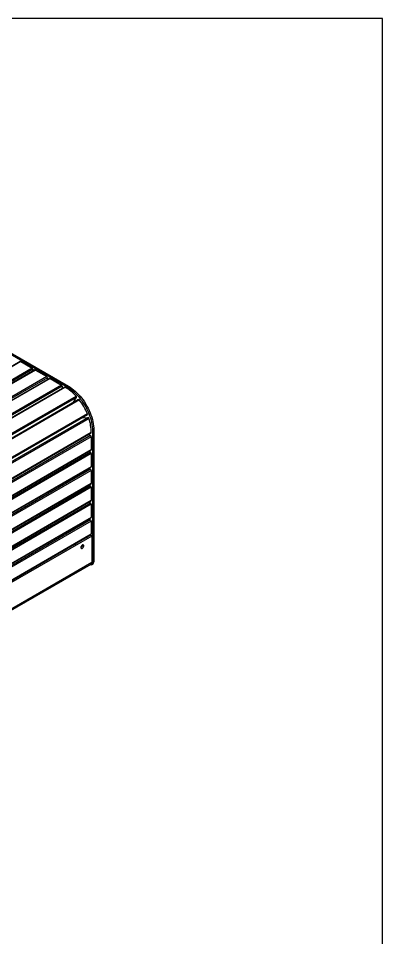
# Model space of a CAD drawing. Header units: millimetres. Extents: x 11004 to 16944, y 3285 to 7490.
# Drawn here: x 16457 to 16944, y 6261 to 7490 of the extents above; entities that cross this region are included whole.
import ezdxf

# ---------------------------------------------------------------- set-up
doc = ezdxf.new("R2010")
doc.units = ezdxf.units.MM
doc.header["$LTSCALE"] = 0.3
doc.layers.add('Nekreslit', color=6, linetype='Continuous', plot=False)

msp = doc.modelspace()

# ---------------------------------------------------------------- linework, layer by layer
for p, q in [((16384.7, 7076.9), (16522.6, 6997.3)), ((16386.4, 7077.8), (16524.3, 6998.2)), ((16460, 7031.1), (15703.1, 6594.2)), ((16460.6, 7031.1), (15703.7, 6594.1)), ((16460.6, 7031.1), (16475.9, 7022.2)), ((16475.9, 7022.2), (15719, 6585.3)), ((16476.7, 7020.8), (15719.9, 6583.8)), ((16479.5, 7019.9), (15722.7, 6582.9)), ((16480.1, 7019.8), (15723.3, 6582.9)), ((16476.7, 7020.8), (16476.7, 7018.2)), ((16480.1, 7019.8), (16495.4, 7011)), ((16495.4, 7011), (15738.5, 6574)), ((16496.3, 7009.5), (15739.4, 6572.6)), ((16499.1, 7008.6), (15742.2, 6571.6)), ((16499.7, 7008.5), (15742.8, 6571.6)), ((16496.3, 7009.5), (16496.3, 7007)), ((16499.7, 7008.5), (16514.9, 6999.7)), ((16514.9, 6999.7), (15758, 6562.8)), ((16515.8, 6998.2), (15758.9, 6561.3)), ((16519.1, 6997), (15762.2, 6560.1)), ((15762.8, 6560), (16519.6, 6997)), ((16515.8, 6998.2), (16515.8, 6995.1)), ((16522.6, 6997.3), (16524.3, 6998.2)), ((15777.8, 6548), (16534.7, 6984.9)), ((15778.2, 6546.4), (16535.1, 6983.3)), ((16530.5, 6976.1), (16535.1, 6983.3)), ((16537.9, 6980.3), (15781, 6543.4)), ((16538.9, 6979.8), (15782, 6542.9)), ((15792.7, 6523.1), (16549.6, 6960.1)), ((16549.7, 6961.2), (15792.8, 6524.3)), ((16550.7, 6956.3), (15793.8, 6519.3)), ((16551.9, 6955.1), (15795, 6518.2)), ((16542.5, 6956), (16550.7, 6956.3)), ((16554, 6932.1), (15797.1, 6495.1)), ((15797.6, 6498.7), (16554.5, 6935.6)), ((16554.8, 6936.1), (15797.9, 6499.2)), ((16551.2, 6933.7), (16554, 6932.1)), ((16556.5, 6938.5), (16558.2, 6939.5)), ((16556.5, 6938.5), (16556.5, 6762.1)), ((16558.2, 6939.5), (16558.2, 6763.1)), ((16554.8, 6930.6), (15797.9, 6493.6)), ((16554.8, 6930.6), (16554.8, 6913)), ((16554, 6909.5), (15797.1, 6472.6)), ((15797.7, 6475.5), (16554.6, 6912.4)), ((16554.8, 6913), (15797.9, 6476)), ((16554.8, 6908.1), (15797.9, 6471.1)), ((16551.8, 6910.8), (16554, 6909.5)), ((16554.8, 6908.1), (16554.8, 6890.4)), ((16554, 6887), (15797.1, 6450)), ((15797.7, 6452.9), (16554.6, 6889.9)), ((16554.8, 6890.4), (15797.9, 6453.5)), ((16554.8, 6885.5), (15797.9, 6448.6)), ((16551.8, 6888.3), (16554, 6887)), ((16554.8, 6885.5), (16554.8, 6867.9)), ((16554, 6864.5), (15797.1, 6427.5)), ((15797.7, 6430.4), (16554.6, 6867.3)), ((16554.8, 6867.9), (15797.9, 6430.9)), ((16554.8, 6863), (15797.9, 6426)), ((16551.8, 6865.7), (16554, 6864.5)), ((16554.8, 6863), (16554.8, 6845.3)), ((16554, 6841.9), (15797.1, 6405)), ((15797.7, 6407.9), (16554.6, 6844.8)), ((16554.8, 6845.3), (15797.9, 6408.4)), ((16554.8, 6840.4), (15797.9, 6403.5)), ((16551.8, 6843.2), (16554, 6841.9)), ((16554.8, 6840.4), (16554.8, 6822.8)), ((15797.7, 6385.3), (16554.6, 6822.3)), ((16554.8, 6822.8), (15797.9, 6385.9)), ((16554, 6819.4), (15797.1, 6382.4)), ((16554.8, 6817.9), (15797.9, 6381)), ((16551.8, 6820.6), (16554, 6819.4)), ((16554.8, 6817.9), (16554.8, 6800.3)), ((16554, 6798.8), (15796.2, 6361.4)), ((16555.7, 6797.8), (15796.2, 6359.4)), ((15797.7, 6362.8), (16554.6, 6799.7)), ((16554.8, 6800.3), (15797.9, 6363.3)), ((16549.7, 6796.4), (16549.2, 6796.6)), ((16555.7, 6797.8), (16554, 6798.8)), ((16555.7, 6797.8), (16555.7, 6762.5)), ((16532.2, 6786.8), (16532.7, 6786.6)), ((16532.7, 6786.6), (16533.6, 6787)), ((16533.6, 6787), (16533.1, 6787.3)), ((16533.2, 6787.4), (16533.3, 6787.2)), ((16534.5, 6788), (16534.3, 6788.1)), ((16534.5, 6788), (16534.3, 6788.1)), ((16534.5, 6788), (16534.6, 6788.2)), ((16538.9, 6790.7), (16538.9, 6790.1)), ((16539.7, 6790.6), (16539.7, 6791.2)), ((16542.9, 6784.6), (16542.1, 6785.1)), ((16548.4, 6796.1), (16548.9, 6795.9)), ((16548.9, 6795.9), (16549.7, 6796.4)), ((16517.5, 6778.4), (16517.5, 6777.8)), ((16520.3, 6779.6), (16520.5, 6779.5)), ((16520.4, 6780), (16520.9, 6779.7)), ((16521.7, 6780.8), (16521.7, 6780.2)), ((16523.1, 6781.6), (16523.1, 6781)), ((16523.6, 6781.3), (16523.6, 6781.9)), ((16555.7, 6762.5), (15796.2, 6324.1)), ((15796.2, 6322.5), (16554.7, 6760.3)), ((16555.3, 6759.4), (16557, 6760.3)), ((16556.5, 6762.1), (16558.2, 6763.1))]:
    msp.add_line(p, q)
at = {"flags": 128}
for points in [[(16522.6, 6997.3), (16524.9, 6995.8), (16527.2, 6994.2), (16529.5, 6992.5), (16531.7, 6990.5), (16533.9, 6988.4), (16536.1, 6986.2), (16538.2, 6983.9), (16540.2, 6981.4), (16542.2, 6978.8), (16544, 6976.1), (16545.7, 6973.3), (16547.4, 6970.5), (16548.9, 6967.6), (16550.3, 6964.7), (16551.6, 6961.7), (16552.7, 6958.7), (16553.7, 6955.7), (16554.6, 6952.7), (16555.3, 6949.8), (16555.8, 6946.9), (16556.2, 6944), (16556.4, 6941.2), (16556.5, 6938.5)], [(16524.3, 6998.2), (16526.6, 6996.8), (16528.9, 6995.2), (16531.2, 6993.4), (16533.4, 6991.5), (16535.6, 6989.4), (16537.8, 6987.2), (16539.9, 6984.8), (16541.9, 6982.4), (16543.8, 6979.8), (16545.7, 6977.1), (16547.4, 6974.3), (16549.1, 6971.5), (16550.6, 6968.6), (16552, 6965.6), (16553.3, 6962.7), (16554.4, 6959.7), (16555.4, 6956.7), (16556.3, 6953.7), (16557, 6950.8), (16557.5, 6947.8), (16557.9, 6945), (16558.1, 6942.2), (16558.2, 6939.5)], [(16530.8, 6976.6), (16530.9, 6976.5), (16531, 6976.4)], [(16537.9, 6980.3), (16537.9, 6980.3), (16538.1, 6980.4), (16538.3, 6980.3), (16538.4, 6980.3), (16538.6, 6980.2), (16538.8, 6980), (16538.9, 6979.8)], [(16549.7, 6961.2), (16549.8, 6961), (16549.8, 6960.8), (16549.8, 6960.6), (16549.8, 6960.4), (16549.7, 6960.2), (16549.6, 6960.1), (16549.6, 6960.1)], [(16542.7, 6956.1), (16542.7, 6956.1), (16542.7, 6956)], [(16533.8, 6787.1), (16533.6, 6787.1), (16533.6, 6787.1)], [(16534.5, 6788), (16534.5, 6788), (16534.5, 6788), (16534.5, 6788), (16534.5, 6788), (16534.5, 6788), (16534.5, 6788), (16534.5, 6788), (16534.5, 6788)], [(16534.6, 6787.6), (16534.8, 6788), (16535.1, 6788.5)], [(16544.8, 6784.7), (16544.8, 6785.3), (16544.5, 6785.7), (16544.2, 6786), (16543.7, 6786.1), (16543.2, 6786), (16542.7, 6785.6), (16542.1, 6785.2), (16541.7, 6784.6), (16541.3, 6783.9), (16541.1, 6783.2), (16541, 6782.5), (16541.1, 6781.9), (16541.3, 6781.5), (16541.7, 6781.2), (16542.1, 6781.2), (16542.7, 6781.3), (16543.2, 6781.6), (16543.7, 6782.1), (16544.2, 6782.7), (16544.5, 6783.3), (16544.8, 6784.1), (16544.8, 6784.7)], [(16556.5, 6762.1), (16556.4, 6761.2), (16556.2, 6760.4), (16555.8, 6759.8), (16555.3, 6759.4), (16554.6, 6759.1), (16553.9, 6759.1), (16553.1, 6759.3), (16552.9, 6759.3)]]:
    msp.add_lwpolyline(points, dxfattribs=at)
for centre, radius, start, end in [((16460.3, 7030.6), 0.604, 54.3824, 114.3071), ((16474.9, 7020.7), 1.84, 2.6055, 57.3945), ((16479.8, 7019.3), 0.604, 54.3824, 114.3071), ((16494.4, 7009.4), 1.84, 2.6055, 57.3945), ((16499.3, 7008), 0.604, 54.3824, 114.3071), ((16513.9, 6998.2), 1.84, 2.6055, 57.3945), ((16519.3, 6996.5), 0.584, 56.5294, 114.996), ((16491.6, 6946.6), 57.6, 41.6974, 60.9118), ((16533.6, 6983.8), 1.5, 341.2662, 47.3083), ((16473.6, 6929.7), 82.3, 22.4937, 37.5063), ((16550.4, 6954.8), 1.5, 12.6892, 78.7379), ((16497.1, 6937), 57.6, 359.0909, 18.3028), ((16553, 6930.5), 1.84, 2.6055, 57.3945), ((16554.2, 6936.1), 0.584, 305.0021, 3.4744), ((16553, 6908), 1.84, 2.6055, 57.3945), ((16554.2, 6912.9), 0.575, 304.0564, 7.2558), ((16553, 6885.4), 1.84, 2.6055, 57.3945), ((16554.2, 6890.3), 0.575, 304.0564, 7.2558), ((16553, 6862.9), 1.84, 2.6055, 57.3945), ((16554.2, 6867.8), 0.575, 304.0564, 7.2558), ((16553, 6840.4), 1.84, 2.6055, 57.3945), ((16554.2, 6845.3), 0.575, 304.0564, 7.2558), ((16554.2, 6822.7), 0.575, 304.0564, 7.2558), ((16553, 6817.8), 1.84, 2.6055, 57.3945), ((16554.2, 6800.2), 0.575, 304.0564, 7.2558), ((16535.2, 6785.4), 2.67, 104.6276, 135.367), ((16533.3, 6787.9), 0.697, 264.8673, 264.9137), ((16533, 6789.2), 2.09, 282.3339, 336.7215), ((16532.9, 6789.2), 2.21, 284.9971, 337.0751), ((16532.2, 6789.8), 3.06, 306.7192, 333.8491), ((16539.2, 6785.8), 3.95, 297.9156, 2.0898), ((16518.2, 6778.6), 0.651, 198.3385, 244.4413), ((16520.5, 6780), 0.437, 205.3129, 239.5611), ((16553.4, 6762.3), 2.3, 304.0564, 7.2558), ((16555.4, 6762.7), 2.88, 304.0564, 7.2558)]:
    msp.add_arc(centre, radius, start, end)
at = {"layer": 'Nekreslit'}
msp.add_lwpolyline([(11004.4, 3289.9), (16944.4, 3289.9), (16944.4, 7489.9), (11004.4, 7489.9)], close=True, dxfattribs=at)

doc.saveas('drawing.dxf')
